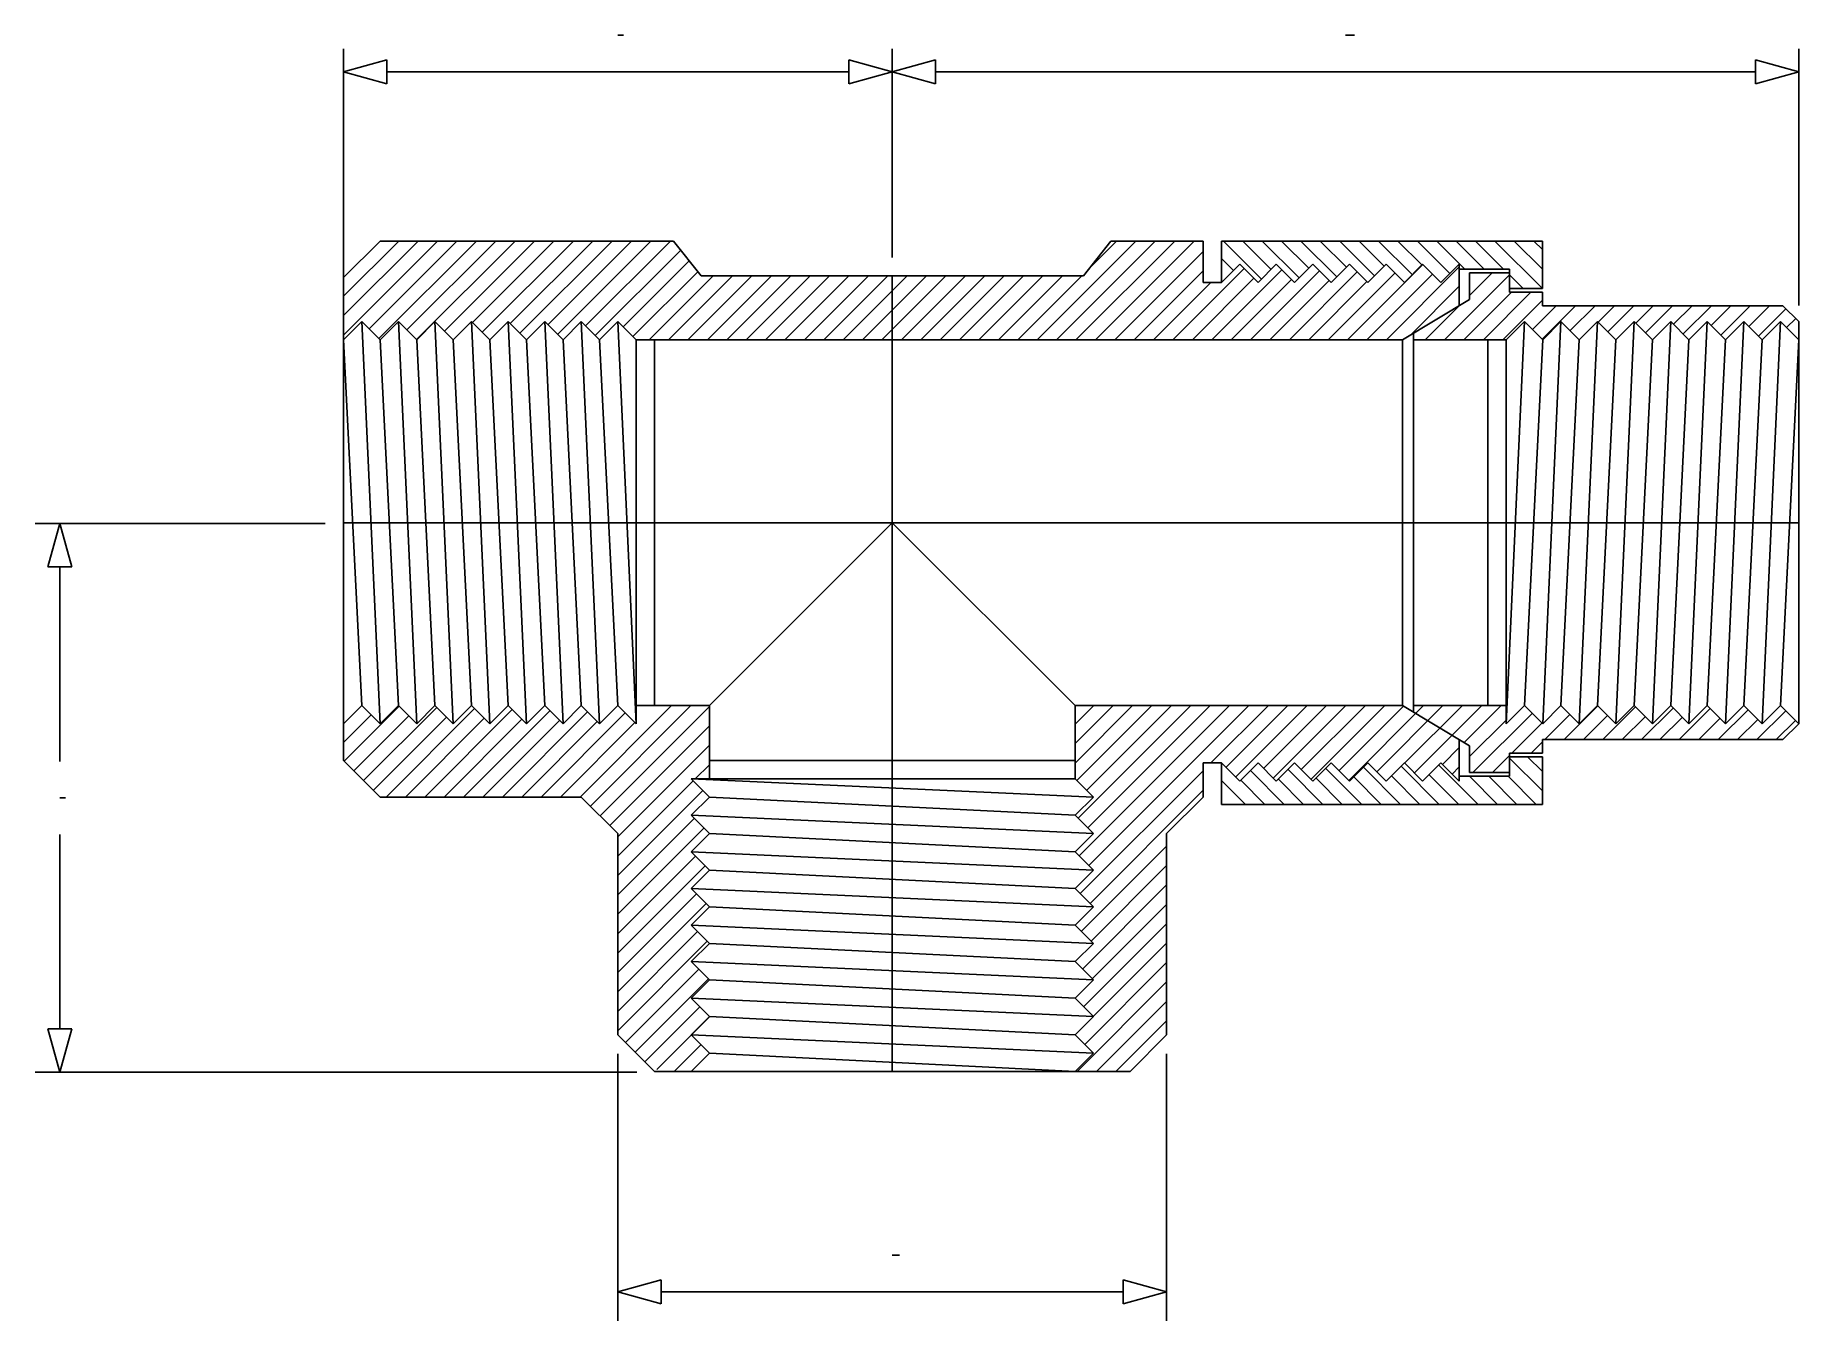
# Model space of a CAD drawing. Extents: x 317 to 1281, y 231 to 934.
import ezdxf

# ---------------------------------------------------------------- set-up
doc = ezdxf.new("R2010")
doc.units = 0
doc.header["$MEASUREMENT"] = 0
doc.layers.get('0').update_dxf_attribs({"linetype": 'CONTINUOUS'})
doc.layers.add('1', color=7, linetype='CONTINUOUS')

msp = doc.modelspace()

# ---------------------------------------------------------------- linework, layer by layer
at = {"color": 4, "linetype": 'Continuous'}
for p, q in [((485.59, 791.05), (515.78, 821.24)), ((485.59, 780.44), (526.38, 821.24)), ((485.59, 769.83), (536.99, 821.24)), ((485.59, 791.05), (515.78, 821.24)), ((499.59, 773.23), (547.6, 821.24)), ((504.9, 767.93), (558.2, 821.24)), ((520.2, 772.63), (568.81, 821.24)), ((525.5, 767.32), (579.42, 821.24)), ((540.81, 772.02), (590.02, 821.24)), ((556.11, 776.72), (600.63, 821.24)), ((561.41, 771.41), (611.24, 821.24)), ((576.72, 776.11), (621.84, 821.24)), ((582.02, 770.81), (632.45, 821.24)), ((597.32, 775.5), (643.06, 821.24)), ((602.63, 770.2), (653.66, 821.24)), ((617.93, 774.9), (664.27, 821.24)), ((864.83, 767.24), (918.83, 821.24)), ((875.43, 767.24), (929.43, 821.24)), ((886.04, 767.24), (940.04, 821.24)), ((893.54, 806.56), (908.22, 821.24)), ((896.65, 767.24), (950.65, 821.24)), ((987.42, 800.44), (966.62, 821.24)), ((992.72, 805.74), (977.23, 821.24)), ((992.72, 805.74), (977.23, 821.24)), ((1008.03, 801.05), (987.83, 821.24)), ((1008.03, 801.05), (987.83, 821.24)), ((1013.33, 806.35), (998.44, 821.24)), ((1013.33, 806.35), (998.44, 821.24)), ((1028.63, 801.65), (1009.05, 821.24)), ((1028.63, 801.65), (1009.05, 821.24)), ((1033.94, 806.96), (1019.65, 821.24)), ((1033.94, 806.96), (1019.65, 821.24)), ((1049.24, 802.26), (1030.26, 821.24)), ((1049.24, 802.26), (1030.26, 821.24)), ((1054.54, 807.56), (1040.87, 821.24)), ((1054.54, 807.56), (1040.87, 821.24)), ((1069.85, 802.87), (1051.47, 821.24)), ((1075.31, 808.01), (1062.08, 821.24)), ((1075.31, 808.01), (1062.08, 821.24)), ((1090.45, 803.47), (1072.69, 821.24)), ((1090.45, 803.47), (1072.69, 821.24)), ((1098.66, 805.87), (1083.29, 821.24)), ((1098.66, 805.87), (1083.29, 821.24)), ((1109.27, 805.87), (1093.9, 821.24)), ((1109.27, 805.87), (1093.9, 821.24)), ((1119.88, 805.87), (1104.51, 821.24)), ((1119.88, 805.87), (1104.51, 821.24)), ((1141.04, 795.31), (1115.11, 821.24)), ((1141.04, 795.31), (1115.11, 821.24)), ((1141.04, 805.91), (1125.72, 821.24)), ((1141.04, 805.91), (1125.72, 821.24)), ((1141.04, 816.52), (1136.33, 821.24)), ((1141.04, 816.52), (1136.33, 821.24)), ((623.23, 769.59), (669.94, 816.3)), ((638.54, 774.29), (674.62, 810.37)), ((907.25, 767.24), (955.59, 815.57)), ((972.12, 805.14), (965.59, 811.66)), ((643.84, 768.99), (679.3, 804.45)), ((652.7, 767.24), (687.7, 802.24)), ((663.3, 767.24), (698.3, 802.24)), ((673.91, 767.24), (708.91, 802.24)), ((684.52, 767.24), (719.52, 802.24)), ((695.12, 767.24), (730.12, 802.24)), ((705.73, 767.24), (740.73, 802.24)), ((716.34, 767.24), (751.34, 802.24)), ((726.94, 767.24), (761.94, 802.24)), ((737.55, 767.24), (772.55, 802.24)), ((748.16, 767.24), (783.16, 802.24)), ((758.76, 767.24), (793.76, 802.24)), ((769.37, 767.24), (804.37, 802.24)), ((779.98, 767.24), (814.98, 802.24)), ((790.58, 767.24), (825.58, 802.24)), ((801.19, 767.24), (836.19, 802.24)), ((811.8, 767.24), (846.8, 802.24)), ((822.4, 767.24), (857.4, 802.24)), ((833.01, 767.24), (868.01, 802.24)), ((843.62, 767.24), (878.62, 802.24)), ((854.22, 767.24), (889.22, 802.24)), ((917.86, 767.24), (955.59, 804.96)), ((939.07, 767.24), (978.02, 806.18)), ((949.68, 767.24), (983.32, 800.88)), ((960.29, 767.24), (998.62, 805.57)), ((970.89, 767.24), (1003.93, 800.27)), ((981.5, 767.24), (1019.23, 804.97)), ((1002.71, 767.24), (1039.84, 804.36)), ((1023.93, 767.24), (1060.44, 803.75)), ((1034.53, 767.24), (1075.75, 808.45)), ((1045.14, 767.24), (1081.05, 803.15)), ((1055.75, 767.24), (1095.59, 807.08)), ((1087.57, 767.24), (1123.04, 802.71)), ((1101.22, 791.5), (1113.59, 803.87)), ((1130.51, 795.24), (1123.04, 802.71)), ((1130.51, 795.24), (1123.04, 802.71)), ((928.47, 767.24), (959.84, 798.61)), ((992.11, 767.24), (1024.53, 799.66)), ((1013.32, 767.24), (1045.14, 799.06)), ((1068.9, 769.78), (1095.59, 796.47)), ((1098.17, 767.24), (1124.17, 793.24)), ((1108.78, 767.24), (1134.78, 793.24)), ((1076.96, 767.24), (1095.6, 785.87)), ((1119.39, 767.24), (1141.04, 788.89)), ((1135.61, 772.85), (1148.62, 785.87)), ((1140.91, 767.55), (1159.23, 785.87)), ((1156.21, 772.24), (1169.84, 785.87)), ((1171.52, 776.94), (1180.44, 785.87)), ((1176.82, 771.64), (1191.05, 785.87)), ((1192.12, 776.33), (1201.66, 785.87)), ((1197.43, 771.03), (1212.26, 785.87)), ((1212.73, 775.73), (1222.87, 785.87)), ((1218.03, 770.42), (1233.48, 785.87)), ((1233.34, 775.12), (1244.08, 785.87)), ((1238.64, 769.82), (1254.69, 785.87)), ((1253.94, 774.51), (1265.3, 785.87)), ((1259.25, 769.21), (1274.25, 784.21)), ((1274.55, 773.91), (1279.55, 778.91)), ((485.59, 547.05), (500.68, 562.14)), ((485.59, 547.05), (500.68, 562.14)), ((485.99, 536.84), (515.99, 566.84)), ((491.29, 531.54), (521.29, 561.54)), ((496.59, 526.23), (536.59, 566.23)), ((501.9, 520.93), (541.9, 560.93)), ((508.81, 517.24), (557.2, 565.63)), ((519.42, 517.24), (562.5, 560.32)), ((530.02, 517.24), (577.81, 565.02)), ((540.63, 517.24), (583.11, 559.72)), ((551.24, 517.24), (598.41, 564.41)), ((572.45, 517.24), (619.02, 563.81)), ((593.66, 517.24), (639.63, 563.2)), ((614.88, 517.24), (664.88, 567.24)), ((620.54, 512.29), (675.48, 567.24)), ((625.84, 506.99), (685.59, 566.74)), ((885.59, 546.44), (906.38, 567.24)), ((885.59, 557.05), (895.78, 567.24)), ((885.59, 535.83), (916.99, 567.24)), ((886.59, 526.23), (927.6, 567.24)), ((887.2, 505.63), (948.81, 567.24)), ((887.81, 485.02), (970.02, 567.24)), ((891.9, 520.93), (938.2, 567.24)), ((892.5, 500.32), (959.42, 567.24)), ((893.11, 479.72), (980.63, 567.24)), ((959.87, 535.87), (991.24, 567.24)), ((968.03, 533.43), (1001.84, 567.24)), ((973.33, 528.12), (1012.45, 567.24)), ((988.64, 532.82), (1023.06, 567.24)), ((993.94, 527.52), (1033.66, 567.24)), ((1009.24, 532.21), (1044.27, 567.24)), ((1014.55, 526.91), (1054.88, 567.24)), ((1029.85, 531.61), (1065.18, 566.93)), ((1035.15, 526.3), (1076.09, 567.24)), ((1050.46, 531), (1086.7, 567.24)), ((1065.76, 535.7), (1097.3, 567.24)), ((1071.06, 530.39), (1107.91, 567.24)), ((1098.27, 546.99), (1118.52, 567.24)), ((1101.22, 539.33), (1121.22, 559.33)), ((1103.1, 530.61), (1135.47, 562.98)), ((1142.31, 548.61), (1156.08, 562.38)), ((1152.92, 548.61), (1171.38, 567.07)), ((1163.52, 548.61), (1176.69, 561.77)), ((1174.13, 548.61), (1191.99, 566.47)), ((1184.74, 548.61), (1197.29, 561.16)), ((1195.34, 548.61), (1212.6, 565.86)), ((1205.31, 548.61), (1217.58, 560.88)), ((1215.92, 548.61), (1232.88, 565.57)), ((1226.52, 548.61), (1238.19, 560.27)), ((1237.13, 548.61), (1253.49, 564.97)), ((1247.74, 548.61), (1258.79, 559.66)), ((1258.34, 548.61), (1274.1, 564.36)), ((561.84, 517.24), (603.72, 559.11)), ((583.06, 517.24), (624.32, 558.5)), ((604.27, 517.24), (644.93, 557.9)), ((631.14, 501.68), (685.59, 556.13)), ((1124.34, 541.24), (1140.78, 557.68)), ((1268.95, 548.61), (1279.4, 559.06)), ((635.59, 495.52), (685.59, 545.52)), ((1086.37, 535.09), (1095.59, 544.31)), ((1113.7, 530.61), (1123.04, 539.95)), ((1134.94, 541.24), (1141.04, 547.34)), ((677.81, 527.14), (685.59, 534.92)), ((888.41, 464.41), (955.59, 531.59)), ((999.86, 513.24), (981.41, 531.69)), ((1021.07, 513.24), (1002.01, 532.3)), ((1042.29, 513.24), (1022.62, 532.9)), ((1063.5, 513.24), (1043.23, 533.51)), ((1084.71, 513.24), (1063.83, 534.12)), ((1105.93, 513.24), (1084.44, 534.72)), ((1091.67, 529.79), (1095.59, 533.7)), ((1141.04, 520.55), (1123.04, 538.55)), ((1141.04, 531.15), (1132.96, 539.24)), ((635.59, 484.92), (676.75, 526.08)), ((635.59, 474.31), (682.05, 520.77)), ((893.72, 459.11), (955.59, 520.98)), ((978.65, 513.24), (965.59, 526.3)), ((989.25, 513.24), (976.1, 526.39)), ((1010.47, 513.24), (996.71, 526.99)), ((1031.68, 513.24), (1017.32, 527.6)), ((1052.89, 513.24), (1037.92, 528.21)), ((1074.11, 513.24), (1058.53, 528.81)), ((1095.32, 513.24), (1079.14, 529.42)), ((1116.53, 513.24), (1101.16, 528.61)), ((1127.14, 513.24), (1111.77, 528.61)), ((1137.74, 513.24), (1122.38, 528.61)), ((635.59, 463.7), (677.36, 505.47)), ((635.59, 453.1), (682.66, 500.17)), ((635.59, 442.49), (677.96, 484.86)), ((889.02, 443.81), (935.59, 490.37)), ((635.59, 431.88), (683.27, 479.56)), ((894.32, 438.5), (935.59, 479.77)), ((635.59, 421.28), (678.57, 464.26)), ((889.63, 423.2), (935.59, 469.16)), ((635.59, 410.67), (683.87, 458.95)), ((894.93, 417.9), (935.59, 458.56)), ((635.59, 400.06), (679.17, 443.65)), ((890.23, 402.59), (935.59, 447.95)), ((635.59, 389.46), (684.48, 438.35)), ((895.54, 397.29), (935.59, 437.34)), ((890.84, 381.99), (935.59, 426.74)), ((639.78, 383.04), (679.78, 423.04)), ((645.08, 377.74), (685.08, 417.74)), ((886.7, 367.24), (935.59, 416.13)), ((897.3, 367.24), (935.59, 405.52)), ((650.39, 372.44), (680.39, 402.44)), ((656.8, 368.24), (685.79, 397.23)), ((907.91, 367.24), (935.59, 394.92)), ((666.4, 367.24), (680.99, 381.83))]:
    msp.add_line(p, q, dxfattribs=at)
at = {"layer": '1', "color": 3, "linetype": 'Continuous'}
for p, q in [((485.58, 776.06), (485.58, 926.37)), ((785.59, 812.24), (785.59, 926.37)), ((1281.22, 786.06), (1281.22, 926.37)), ((485.58, 913.74), (509.29, 920.29)), ((509.29, 907.18), (509.29, 920.29)), ((785.59, 913.74), (761.88, 920.29)), ((761.88, 920.29), (761.88, 907.18)), ((785.59, 913.74), (809.3, 920.29)), ((809.3, 907.18), (809.3, 920.29)), ((1281.22, 913.74), (1257.51, 920.29)), ((1257.51, 920.29), (1257.51, 907.18)), ((485.58, 913.74), (509.29, 907.18)), ((509.29, 913.74), (531.59, 913.74)), ((509.29, 913.74), (761.88, 913.74)), ((785.59, 913.74), (761.88, 907.18)), ((785.59, 913.74), (809.3, 907.18)), ((809.3, 913.74), (1257.51, 913.74)), ((809.3, 913.74), (831.59, 913.74)), ((1281.22, 913.74), (1257.51, 907.18)), ((317.04, 666.74), (475.59, 666.74)), ((330.49, 666.74), (323.94, 643.02)), ((330.49, 666.74), (337.05, 643.02)), ((323.94, 643.02), (337.05, 643.02)), ((330.49, 536.74), (330.49, 643.02)), ((330.49, 390.45), (330.49, 496.74)), ((330.49, 366.74), (323.94, 390.45)), ((337.05, 390.45), (323.94, 390.45)), ((330.49, 366.74), (337.05, 390.45)), ((635.59, 230.89), (635.59, 376.74)), ((935.59, 230.89), (935.59, 376.74)), ((317.04, 366.74), (646, 366.74)), ((635.59, 246.74), (659.3, 253.29)), ((659.3, 240.18), (659.3, 253.29)), ((935.59, 246.74), (911.88, 253.29)), ((911.88, 253.29), (911.88, 240.18)), ((635.59, 246.74), (659.3, 240.18)), ((659.3, 246.74), (911.88, 246.74)), ((935.59, 246.74), (911.88, 240.18))]:
    msp.add_line(p, q, dxfattribs=at)
at = {"layer": '1', "color": 5, "linetype": 'Continuous'}
for p, q in [((635.58, 933.74), (638.58, 933.74)), ((1033.41, 933.74), (1038.41, 933.74)), ((330.49, 516.74), (333.49, 516.74)), ((785.59, 266.74), (789.59, 266.74))]:
    msp.add_line(p, q, dxfattribs=at)
at = {"layer": '1', "color": 7, "linetype": 'Continuous'}
for p, q in [((505.59, 821.24), (485.59, 801.24)), ((505.59, 821.24), (666.04, 821.24)), ((666.04, 821.24), (681.04, 802.24)), ((890.13, 802.24), (905.13, 821.24)), ((955.59, 821.24), (905.13, 821.24)), ((955.59, 798.61), (955.59, 821.24)), ((965.59, 821.24), (965.59, 798.61)), ((965.59, 821.24), (1141.04, 821.24)), ((1141.04, 795.24), (1141.04, 821.24)), ((485.59, 537.24), (485.59, 801.24)), ((681.04, 802.24), (890.13, 802.24)), ((975.59, 808.61), (965.59, 798.61)), ((985.59, 798.61), (975.59, 808.61)), ((995.59, 808.61), (985.59, 798.61)), ((1005.59, 798.61), (995.59, 808.61)), ((1015.59, 808.61), (1005.59, 798.61)), ((1025.59, 798.61), (1015.59, 808.61)), ((1035.59, 808.61), (1025.59, 798.61)), ((1045.59, 798.61), (1035.59, 808.61)), ((1055.59, 808.61), (1045.59, 798.61)), ((1065.59, 798.61), (1055.59, 808.61)), ((1075.59, 808.61), (1065.59, 798.61)), ((1085.59, 798.61), (1075.59, 808.61)), ((1095.59, 808.61), (1085.59, 798.61)), ((1095.59, 785.87), (1095.59, 808.61)), ((1095.59, 805.87), (1123.04, 805.87)), ((1101.22, 789.26), (1101.22, 803.87)), ((1101.22, 803.87), (1123.04, 803.87)), ((1123.04, 793.24), (1123.04, 805.87)), ((955.59, 798.61), (965.59, 798.61)), ((1123.04, 795.24), (1141.04, 795.24)), ((1123.04, 793.24), (1141.04, 793.24)), ((1141.04, 785.87), (1141.04, 793.24)), ((1064.67, 767.24), (1101.22, 789.26)), ((1141.04, 785.87), (1272.59, 785.87)), ((1272.59, 785.87), (1281.22, 777.24)), ((485.59, 767.24), (495.59, 777.24)), ((495.59, 777.24), (505.59, 767.24)), ((505.59, 767.24), (515.59, 777.24)), ((515.59, 777.24), (525.59, 767.24)), ((525.59, 767.24), (535.59, 777.24)), ((535.59, 777.24), (545.59, 767.24)), ((545.59, 767.24), (555.59, 777.24)), ((555.59, 777.24), (565.59, 767.24)), ((565.59, 767.24), (575.59, 777.24)), ((575.59, 777.24), (585.59, 767.24)), ((585.59, 767.24), (595.59, 777.24)), ((595.59, 777.24), (605.59, 767.24)), ((605.59, 767.24), (615.59, 777.24)), ((615.59, 777.24), (625.59, 767.24)), ((625.59, 767.24), (635.59, 777.24)), ((635.59, 777.24), (645.59, 767.24)), ((1131.22, 777.24), (1121.22, 767.24)), ((1141.22, 767.24), (1131.22, 777.24)), ((1151.22, 777.24), (1141.22, 767.24)), ((1161.22, 767.24), (1151.22, 777.24)), ((1171.22, 777.24), (1161.22, 767.24)), ((1181.22, 767.24), (1171.22, 777.24)), ((1191.22, 777.24), (1181.22, 767.24)), ((1201.22, 767.24), (1191.22, 777.24)), ((1211.22, 777.24), (1201.22, 767.24)), ((1221.22, 767.24), (1211.22, 777.24)), ((1231.22, 777.24), (1221.22, 767.24)), ((1241.22, 767.24), (1231.22, 777.24)), ((1251.22, 777.24), (1241.22, 767.24)), ((1261.22, 767.24), (1251.22, 777.24)), ((1271.22, 777.24), (1261.22, 767.24)), ((1281.22, 767.24), (1271.22, 777.24)), ((1281.22, 777.24), (1281.22, 557.24)), ((485.59, 767.24), (495.59, 567.24)), ((515.59, 567.24), (505.59, 767.24)), ((525.59, 767.24), (535.59, 567.24)), ((555.59, 567.24), (545.59, 767.24)), ((565.59, 767.24), (575.59, 567.24)), ((595.59, 567.24), (585.59, 767.24)), ((605.59, 767.24), (615.59, 567.24)), ((635.59, 567.24), (625.59, 767.24)), ((1064.67, 767.24), (645.59, 767.24)), ((645.59, 767.24), (645.59, 557.24)), ((655.59, 567.24), (655.59, 767.24)), ((1064.67, 767.24), (1064.67, 567.24)), ((1070.67, 770.86), (1070.67, 563.62)), ((1070.67, 767.24), (1121.22, 767.24)), ((1111.22, 567.24), (1111.22, 767.24)), ((1121.22, 767.24), (1121.22, 557.24)), ((1131.22, 567.24), (1141.22, 767.24)), ((1161.22, 767.24), (1151.22, 567.24)), ((1171.22, 567.24), (1181.22, 767.24)), ((1201.22, 767.24), (1191.22, 567.24)), ((1211.22, 567.24), (1221.22, 767.24)), ((1241.22, 767.24), (1231.22, 567.24)), ((1251.22, 567.24), (1261.22, 767.24)), ((1281.22, 767.24), (1271.22, 567.24)), ((685.59, 567.24), (785.59, 667.24)), ((785.59, 667.24), (885.59, 567.24)), ((485.59, 557.24), (495.59, 567.24)), ((495.59, 567.24), (505.59, 557.24)), ((505.59, 557.24), (515.59, 567.24)), ((515.59, 567.24), (525.59, 557.24)), ((525.59, 557.24), (535.59, 567.24)), ((535.59, 567.24), (545.59, 557.24)), ((545.59, 557.24), (555.59, 567.24)), ((555.59, 567.24), (565.59, 557.24)), ((565.59, 557.24), (575.59, 567.24)), ((575.59, 567.24), (585.59, 557.24)), ((585.59, 557.24), (595.59, 567.24)), ((595.59, 567.24), (605.59, 557.24)), ((605.59, 557.24), (615.59, 567.24)), ((615.59, 567.24), (625.59, 557.24)), ((625.59, 557.24), (635.59, 567.24)), ((635.59, 567.24), (645.59, 557.24)), ((685.59, 567.24), (645.59, 567.24)), ((685.59, 527.24), (685.59, 567.24)), ((885.59, 567.24), (1064.67, 567.24)), ((885.59, 567.24), (885.59, 527.24)), ((1064.67, 567.24), (1101.22, 545.21)), ((1070.67, 567.24), (1121.22, 567.24)), ((1131.22, 567.24), (1121.22, 557.24)), ((1141.22, 557.24), (1131.22, 567.24)), ((1151.22, 567.24), (1141.22, 557.24)), ((1161.22, 557.24), (1151.22, 567.24)), ((1171.22, 567.24), (1161.22, 557.24)), ((1181.22, 557.24), (1171.22, 567.24)), ((1191.22, 567.24), (1181.22, 557.24)), ((1201.22, 557.24), (1191.22, 567.24)), ((1211.22, 567.24), (1201.22, 557.24)), ((1221.22, 557.24), (1211.22, 567.24)), ((1231.22, 567.24), (1221.22, 557.24)), ((1241.22, 557.24), (1231.22, 567.24)), ((1251.22, 567.24), (1241.22, 557.24)), ((1261.22, 557.24), (1251.22, 567.24)), ((1271.22, 567.24), (1261.22, 557.24)), ((1281.22, 557.24), (1271.22, 567.24)), ((1272.59, 548.61), (1281.22, 557.24)), ((1095.59, 548.61), (1095.59, 525.87)), ((1101.22, 545.21), (1101.22, 530.61)), ((1123.04, 541.24), (1141.04, 541.24)), ((1123.04, 541.24), (1123.04, 528.61)), ((1141.04, 548.61), (1141.04, 541.24)), ((1141.04, 548.61), (1272.59, 548.61)), ((505.59, 517.24), (485.59, 537.24)), ((685.59, 537.24), (885.59, 537.24)), ((955.59, 517.24), (955.59, 535.87)), ((955.59, 535.87), (965.59, 535.87)), ((975.59, 525.87), (965.59, 535.87)), ((975.59, 525.87), (965.59, 535.87)), ((965.59, 513.24), (965.59, 535.87)), ((985.59, 535.87), (975.59, 525.87)), ((985.59, 535.87), (975.59, 525.87)), ((995.59, 525.87), (985.59, 535.87)), ((995.59, 525.87), (985.59, 535.87)), ((1005.59, 535.87), (995.59, 525.87)), ((1005.59, 535.87), (995.59, 525.87)), ((1015.59, 525.87), (1005.59, 535.87)), ((1015.59, 525.87), (1005.59, 535.87)), ((1025.59, 535.87), (1015.59, 525.87)), ((1025.59, 535.87), (1015.59, 525.87)), ((1035.59, 525.87), (1025.59, 535.87)), ((1035.59, 525.87), (1025.59, 535.87)), ((1045.59, 535.87), (1035.59, 525.87)), ((1045.59, 535.87), (1035.59, 525.87)), ((1055.59, 525.87), (1045.59, 535.87)), ((1055.59, 525.87), (1045.59, 535.87)), ((1065.59, 535.87), (1055.59, 525.87)), ((1065.59, 535.87), (1055.59, 525.87)), ((1075.59, 525.87), (1065.59, 535.87)), ((1075.59, 525.87), (1065.59, 535.87)), ((1085.59, 535.87), (1075.59, 525.87)), ((1085.59, 535.87), (1075.59, 525.87)), ((1095.59, 525.87), (1085.59, 535.87)), ((1101.22, 530.61), (1123.04, 530.61)), ((1123.04, 539.24), (1141.04, 539.24)), ((1141.04, 539.24), (1141.04, 513.24)), ((885.59, 527.24), (675.59, 527.24)), ((685.59, 517.24), (675.59, 527.24)), ((895.59, 517.24), (885.59, 527.24)), ((1095.59, 528.61), (1123.04, 528.61)), ((615.59, 517.24), (505.59, 517.24)), ((635.59, 497.24), (615.59, 517.24)), ((675.59, 507.24), (685.59, 517.24)), ((685.59, 517.24), (885.59, 507.24)), ((885.59, 507.24), (895.59, 517.24)), ((935.59, 497.24), (955.59, 517.24)), ((965.59, 513.24), (1141.04, 513.24)), ((685.59, 497.24), (675.59, 507.24)), ((895.59, 497.24), (885.59, 507.24)), ((635.59, 387.24), (635.59, 497.24)), ((675.59, 487.24), (685.59, 497.24)), ((885.59, 487.24), (685.59, 497.24)), ((885.59, 487.24), (895.59, 497.24)), ((935.59, 387.24), (935.59, 497.24)), ((685.59, 477.24), (675.59, 487.24)), ((895.59, 477.24), (885.59, 487.24)), ((675.59, 467.24), (685.59, 477.24)), ((685.59, 477.24), (885.59, 467.24)), ((885.59, 467.24), (895.59, 477.24)), ((685.59, 457.24), (675.59, 467.24)), ((895.59, 457.24), (885.59, 467.24)), ((675.59, 447.24), (685.59, 457.24)), ((885.59, 447.24), (685.59, 457.24)), ((885.59, 447.24), (895.59, 457.24)), ((685.59, 437.24), (675.59, 447.24)), ((895.59, 437.24), (885.59, 447.24)), ((675.59, 427.24), (685.59, 437.24)), ((685.59, 437.24), (885.59, 427.24)), ((885.59, 427.24), (895.59, 437.24)), ((685.59, 417.24), (675.59, 427.24)), ((895.59, 417.24), (885.59, 427.24)), ((675.59, 407.24), (685.59, 417.24)), ((885.59, 407.24), (685.59, 417.24)), ((885.59, 407.24), (895.59, 417.24)), ((685.59, 397.24), (675.59, 407.24)), ((895.59, 397.24), (885.59, 407.24)), ((675.59, 387.24), (685.59, 397.24)), ((685.59, 397.24), (885.59, 387.24)), ((885.59, 387.24), (895.59, 397.24)), ((635.59, 387.24), (655.59, 367.24)), ((685.59, 377.24), (675.59, 387.24)), ((895.59, 377.24), (885.59, 387.24)), ((915.59, 367.24), (935.59, 387.24)), ((675.59, 367.24), (685.59, 377.24)), ((885.59, 367.24), (685.59, 377.24)), ((885.59, 367.24), (895.59, 377.24)), ((655.59, 367.24), (915.59, 367.24))]:
    msp.add_line(p, q, dxfattribs=at)
at = {"layer": '1', "color": 4, "linetype": 'Continuous'}
for p, q in [((785.59, 367.24), (785.59, 802.24)), ((505.59, 557.24), (495.59, 777.24)), ((525.59, 557.24), (515.59, 777.24)), ((545.59, 557.24), (535.59, 777.24)), ((565.59, 557.24), (555.59, 777.24)), ((585.59, 557.24), (575.59, 777.24)), ((605.59, 557.24), (595.59, 777.24)), ((625.59, 557.24), (615.59, 777.24)), ((645.59, 557.24), (635.59, 777.24)), ((1121.22, 557.24), (1131.22, 777.24)), ((1141.22, 557.24), (1151.22, 777.24)), ((1161.22, 557.24), (1171.22, 777.24)), ((1181.22, 557.24), (1191.22, 777.24)), ((1201.22, 557.24), (1211.22, 777.24)), ((1221.22, 557.24), (1231.22, 777.24)), ((1241.22, 557.24), (1251.22, 777.24)), ((1261.22, 557.24), (1271.22, 777.24)), ((485.59, 667.24), (1281.22, 667.24)), ((675.59, 527.24), (895.59, 517.24)), ((675.59, 507.24), (895.59, 497.24)), ((675.59, 487.24), (895.59, 477.24)), ((675.59, 467.24), (895.59, 457.24)), ((675.59, 447.24), (895.59, 437.24)), ((675.59, 427.24), (895.59, 417.24)), ((675.59, 407.24), (895.59, 397.24)), ((675.59, 387.24), (895.59, 377.24))]:
    msp.add_line(p, q, dxfattribs=at)

doc.saveas('drawing.dxf')
